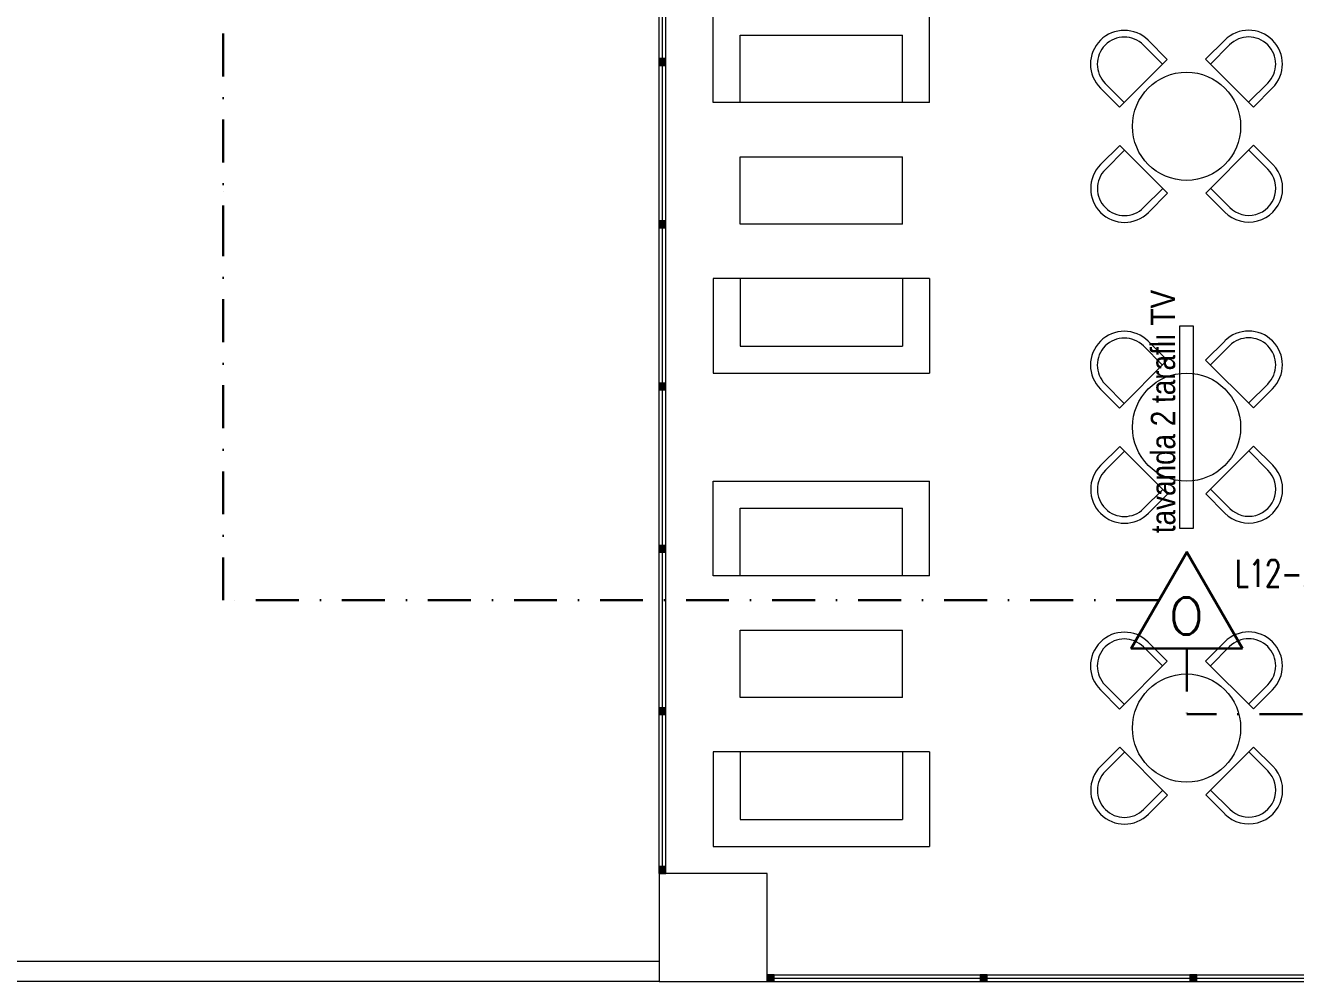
# Model space of a CAD drawing. Header units: metres. Extents: x -19121 to 152404, y -12107 to 29421.
# Drawn here: x 87191 to 88131, y 800 to 1507 of the extents above; entities that cross this region are included whole.
import ezdxf
from ezdxf.enums import TextEntityAlignment as Align

# ---------------------------------------------------------------- set-up
doc = ezdxf.new("R2010")
doc.units = ezdxf.units.M
doc.header["$LTSCALE"] = 50
doc.header["$MEASUREMENT"] = 0
doc.linetypes.add('DASHDOT', pattern=[25.4, 12.7, -6.35, 0, -6.35])
doc.layers.get('0').update_dxf_attribs({"color": 9, "lineweight": 9})
for name, color, linetype, lineweight in [('00', 9, 'Continuous', 9), ('01', 9, 'Continuous', 9), ('05', 9, 'Continuous', 9), ('06D', 9, 'Continuous', 9), ('10', 9, 'Continuous', 9), ('15', 9, 'Continuous', 9), ('E-DEDEKTÖR NUMARALARI', 20, 'Continuous', 30), ('E-KABLO', 7, 'Continuous', 30), ('E-OPTİK DUMAN DEDEKTÖRÜ', 7, 'Continuous', 30)]:
    doc.layers.add(name, color=color, linetype=linetype, lineweight=lineweight)
doc.styles.add('E-YAZI', font='txttw.shx', dxfattribs={"height": 200})
doc.styles.add('MuuM_TEXT-STANDART', font='ARIALN.TTF')

# ---------------------------------------------------------------- blocks, each defined once
blk = doc.blocks.new('100_OPTİK DUMAN DEDEKTÖRÜ 085')
at = {"layer": 'E-OPTİK DUMAN DEDEKTÖRÜ', "color": 4}
blk.add_lwpolyline([(2.059, 0), (0, 3.566), (-2.059, 0)], close=True, dxfattribs=at)
at = {"layer": 'E-OPTİK DUMAN DEDEKTÖRÜ', "color": 3, "style": 'E-YAZI'}
blk.add_text('O', height=1.36, dxfattribs=at).set_placement((-0.022, 1.201), align=Align.MIDDLE)
blk = doc.blocks.new('p-kolon_80x80')
blk.add_lwpolyline([(-40, -40), (40, -40), (40, 40), (-40, 40)], close=True)
blk = doc.blocks.new('1.Bod.Ara.Sitatik Elk')
at = {"layer": '01'}
blk.add_blockref('p-kolon_80x80', (3700, -7790), dxfattribs=at)
blk = doc.blocks.new('p-tef_porsche')
at = {"linetype": 'Continuous', "lineweight": 13}
for p, q in [((-160, -80), (-160, 80)), ((-90, 80), (-160, 80)), ((-90, 80), (-90, -80)), ((40, 80), (40, -80)), ((40, 80), (110, 80)), ((110, -80), (110, 80)), ((-140, -60), (-140, 60)), ((-90, 60), (-140, 60)), ((-50, -60), (-50, 60)), ((0, 60), (-50, 60)), ((0, 60), (0, -60)), ((40, 60), (90, 60)), ((90, -60), (90, 60)), ((-90, -60), (-140, -60)), ((0, -60), (-50, -60)), ((40, -60), (90, -60)), ((-90, -80), (-160, -80)), ((40, -80), (110, -80))]:
    blk.add_line(p, q, dxfattribs=at)
blk = doc.blocks.new('prf-10x10')
blk.add_lwpolyline([(-5, -5), (5, -5), (5, 5), (-5, 5)], close=True)
at = {"color": 255}
blk.add_solid([(-5, -5), (5, -5), (-5, 5), (5, 5)], dxfattribs=at)
at = {"layer": '10'}
blk.add_point((0, 0), dxfattribs=at)
blk = doc.blocks.new('p-dog-ser-720')
at = {"layer": '06D'}
for points in [[(0, 0), (0, 715)], [(5, 0), (5, 715)]]:
    blk.add_lwpolyline(points, dxfattribs=at)
at = {"layer": '15'}
blk.add_lwpolyline([(2.5, 0), (2.5, 715)], dxfattribs=at)
at = {"layer": '10', "xscale": 0.5, "yscale": 0.5, "rotation": 180}
for p in [(2.5, 717.5), (2.5, 600), (2.5, 480), (2.5, 360), (2.5, 240), (2.5, 120), (2.5, 2.5)]:
    blk.add_blockref('prf-10x10', p, dxfattribs=at)
blk = doc.blocks.new('p-dog-ser-620')
at = {"layer": '06D'}
for points in [[(-620, 5), (-5, 5)], [(-620, 0), (-5, 0)]]:
    blk.add_lwpolyline(points, dxfattribs=at)
at = {"layer": '15'}
blk.add_lwpolyline([(-620, 2.5), (-5, 2.5)], dxfattribs=at)
at = {"layer": '10', "xscale": 0.5, "yscale": 0.5, "rotation": 90}
for p in [(-617.5, 2.5), (-460, 2.5), (-305, 2.5), (-155, 2.5), (-2.5, 2.5)]:
    blk.add_blockref('prf-10x10', p, dxfattribs=at)
blk = doc.blocks.new('1.Bod.Ara.Mimari Elk')
at = {"layer": '00'}
blk.add_lwpolyline([(3040, -7815), (3660, -7815), (3660, -7830), (3040, -7830)], close=True, dxfattribs=at)
at = {"layer": '05', "lineweight": 15}
for p, q in [((4021.64, -7133.94), (4035.78, -7148.08)), ((4064.07, -7147.93), (4078.21, -7133.79)), ((4081.74, -7137.32), (4067.6, -7151.46)), ((4032.25, -7151.61), (4018.11, -7137.47)), ((4035.78, -7148.08), (4000.43, -7183.43)), ((4099.42, -7183.28), (4064.07, -7147.93)), ((4000.43, -7183.43), (3986.29, -7169.29)), ((3989.82, -7165.76), (4003.96, -7179.9)), ((4095.89, -7179.75), (4110.03, -7165.61)), ((4113.56, -7169.14), (4099.42, -7183.28)), ((3986.44, -7225.86), (4000.58, -7211.72)), ((4000.58, -7211.72), (4035.93, -7247.07)), ((4064.22, -7246.92), (4099.57, -7211.57)), ((4099.57, -7211.57), (4113.71, -7225.71)), ((4004.11, -7215.25), (3989.97, -7229.39)), ((4110.18, -7229.24), (4096.04, -7215.1)), ((4018.26, -7257.68), (4032.4, -7243.54)), ((4035.93, -7247.07), (4021.79, -7261.21)), ((4078.36, -7261.06), (4064.22, -7246.92)), ((4067.75, -7243.39), (4081.89, -7257.53)), ((4032.25, -7374.11), (4018.11, -7359.97)), ((4021.64, -7356.44), (4035.78, -7370.58)), ((4064.07, -7370.43), (4078.21, -7356.29)), ((4081.74, -7359.82), (4067.6, -7373.96)), ((4035.78, -7370.58), (4000.43, -7405.93)), ((4099.42, -7405.78), (4064.07, -7370.43)), ((3989.82, -7388.26), (4003.96, -7402.4)), ((4095.89, -7402.25), (4110.03, -7388.11)), ((4000.43, -7405.93), (3986.29, -7391.79)), ((4113.56, -7391.64), (4099.42, -7405.78)), ((3986.44, -7448.36), (4000.58, -7434.22)), ((4004.11, -7437.75), (3989.97, -7451.89)), ((4000.58, -7434.22), (4035.93, -7469.57)), ((4064.22, -7469.42), (4099.57, -7434.07)), ((4110.18, -7451.74), (4096.04, -7437.6)), ((4099.57, -7434.07), (4113.71, -7448.21)), ((4018.26, -7480.18), (4032.4, -7466.04)), ((4067.75, -7465.89), (4081.89, -7480.03)), ((4035.93, -7469.57), (4021.79, -7483.71)), ((4078.36, -7483.56), (4064.22, -7469.42)), ((4032.25, -7596.61), (4018.11, -7582.47)), ((4021.64, -7578.94), (4035.78, -7593.08)), ((4064.07, -7592.93), (4078.21, -7578.79)), ((4081.74, -7582.32), (4067.6, -7596.46)), ((4035.78, -7593.08), (4000.43, -7628.43)), ((4099.42, -7628.28), (4064.07, -7592.93)), ((4000.43, -7628.43), (3986.29, -7614.29)), ((3989.82, -7610.76), (4003.96, -7624.9)), ((4095.89, -7624.75), (4110.03, -7610.61)), ((4113.56, -7614.14), (4099.42, -7628.28)), ((3986.44, -7670.86), (4000.58, -7656.72)), ((4004.11, -7660.25), (3989.97, -7674.39)), ((4000.58, -7656.72), (4035.93, -7692.07)), ((4064.22, -7691.92), (4099.57, -7656.57)), ((4110.18, -7674.24), (4096.04, -7660.1)), ((4099.57, -7656.57), (4113.71, -7670.71)), ((4018.26, -7702.68), (4032.4, -7688.54)), ((4067.75, -7688.39), (4081.89, -7702.53)), ((4035.93, -7692.07), (4021.79, -7706.21)), ((4078.36, -7706.06), (4064.22, -7691.92))]:
    blk.add_line(p, q, dxfattribs=at)
blk.add_lwpolyline([(4055, -7345), (4055, -7495), (4045, -7495), (4045, -7345), (4055, -7345)], dxfattribs=at)
for centre in [(4050, -7197.5), (4050, -7420), (4050, -7642.5)]:
    blk.add_circle(centre, 40, dxfattribs=at)
for centre, radius, start, end in [((4003.96, -7151.61), 25, 45, 225), ((4095.89, -7151.46), 25, 315, 135), ((4003.96, -7151.61), 20, 45, 225), ((4095.89, -7151.46), 20, 315, 135), ((4004.11, -7243.54), 25, 135, 315), ((4004.11, -7243.54), 20, 135, 315), ((4096.04, -7243.39), 25, 225, 45), ((4096.04, -7243.39), 20, 225, 45), ((4003.96, -7374.11), 25, 45, 225), ((4095.89, -7373.96), 25, 315, 135), ((4003.96, -7374.11), 20, 45, 225), ((4095.89, -7373.96), 20, 315, 135), ((4004.11, -7466.04), 25, 135, 315), ((4004.11, -7466.04), 20, 135, 315), ((4096.04, -7465.89), 25, 225, 45), ((4096.04, -7465.89), 20, 225, 45), ((4003.96, -7596.61), 25, 45, 225), ((4003.96, -7596.61), 20, 45, 225), ((4095.89, -7596.46), 25, 315, 135), ((4095.89, -7596.46), 20, 315, 135), ((4004.11, -7688.54), 25, 135, 315), ((4096.04, -7688.39), 25, 225, 45), ((4004.11, -7688.54), 20, 135, 315), ((4096.04, -7688.39), 20, 225, 45)]:
    blk.add_arc(centre, radius, start, end, dxfattribs=at)
blk.add_blockref('p-dog-ser-720', (3660, -7750))
at = {"layer": '05', "lineweight": 15, "rotation": 270}
for p in [(3780, -7270.01), (3780, -7620.01)]:
    blk.add_blockref('p-tef_porsche', p, dxfattribs=at)
at = {"layer": '10'}
blk.add_blockref('p-dog-ser-620', (4360, -7830), dxfattribs=at)
at = {"layer": '05', "lineweight": 15, "style": 'MuuM_TEXT-STANDART'}
blk.add_text('tavanda 2 taraflı TV', height=18, rotation=90.05519, dxfattribs=at).set_placement((4041.68, -7498.41))

msp = doc.modelspace()

# ---------------------------------------------------------------- linework, layer by layer
at = {"layer": 'E-KABLO', "color": 6, "linetype": 'DASHDOT', "ltscale": 0.05}
for p, q in [((87337.63, 1342.13), (87337.63, 1695.86)), ((87337.63, 1081.98), (87337.63, 1387.65)), ((88029.69, 1081.98), (87337.63, 1081.98)), ((88050.27, 1046.32), (88050.27, 997.75)), ((96212.85, 997.75), (88050.27, 997.75))]:
    msp.add_line(p, q, dxfattribs=at)

# ---------------------------------------------------------------- block references
for name in ['1.Bod.Ara.Mimari Elk', '1.Bod.Ara.Sitatik Elk']:
    msp.add_blockref(name, (84000, 8630))
at = {"layer": 'E-OPTİK DUMAN DEDEKTÖRÜ', "xscale": 20, "yscale": 20, "zscale": 20}
msp.add_blockref('100_OPTİK DUMAN DEDEKTÖRÜ 085', (88050.27, 1046.32), dxfattribs=at)

# ---------------------------------------------------------------- texts
at = {"layer": 'E-DEDEKTÖR NUMARALARI', "style": 'E-YAZI', "width": 0.7}
msp.add_text('L12-Z16-D82', height=20, dxfattribs=at).set_placement((88085.83, 1091.99))

doc.saveas('drawing.dxf')
